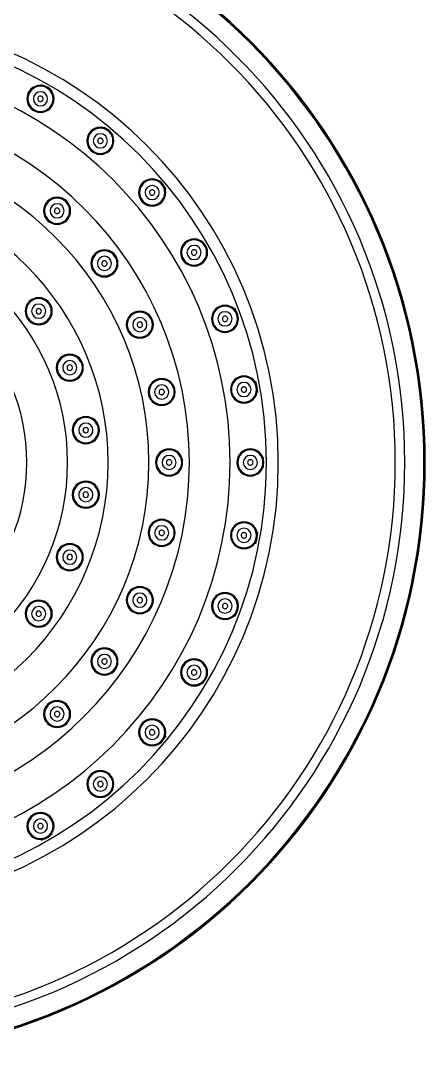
# Model space of a CAD drawing. Header units: millimetres. Extents: x -7413 to 64677, y 6112 to 38711.
# Drawn here: x 16740.7 to 16815.4, y 18079.4 to 18270.7 of the extents above; entities that cross this region are included whole.
import ezdxf

# ---------------------------------------------------------------- set-up
doc = ezdxf.new("R2010")
doc.units = ezdxf.units.MM
doc.header["$LTSCALE"] = 100
doc.layers.add('CO-BATH', color=6, linetype='Continuous')
doc.layers.add('F-HAT', color=251, linetype='Continuous')

# ---------------------------------------------------------------- blocks, each defined once
blk = doc.blocks.new('FFFFFEREREW')
at = {"layer": 'F-HAT'}
for p, q in [((286981.53, 70966.95), (286981.6, 70967.19)), ((286991.51, 70959.05), (286991.21, 70959.13)), ((286987.23, 70941.29), (286987.08, 70941.15)), ((286984.01, 70938.08), (286983.89, 70937.95))]:
    blk.add_line(p, q, dxfattribs=at)
for centre, radius in [((287027.92, 70985.52), 109.79), ((287027.92, 70985.52), 109.68), ((287027.92, 70985.52), 109.53), ((287027.92, 70985.52), 106.01), ((287027.92, 70985.52), 104.26), ((287027.92, 70985.52), 82.66), ((287027.92, 70985.52), 80.46), ((287027.92, 70985.52), 73.76), ((286989.17, 71052.64), 2.5), ((286989.17, 71052.64), 2.32), ((286989.17, 71052.64), 1.31), ((287027.92, 70985.52), 66.24), ((286978.11, 71044.89), 2.5), ((286978.11, 71044.89), 2.32), ((286978.11, 71044.89), 1.31), ((287027.92, 70985.52), 58.76), ((286968.55, 71035.34), 2.5), ((286968.55, 71035.34), 2.32), ((286968.55, 71035.34), 1.31), ((287027.92, 70985.52), 51.24), ((286986.1, 71031.97), 2.5), ((286986.1, 71031.97), 2.32), ((286986.1, 71031.97), 1.31), ((287027.92, 70985.52), 43.76), ((286960.81, 71024.27), 2.5), ((286960.81, 71024.27), 2.32), ((286960.81, 71024.27), 1.31), ((286977.36, 71022.26), 2.5), ((286977.36, 71022.26), 2.32), ((286977.36, 71022.26), 1.31), ((287027.92, 70985.52), 36.24), ((286955.1, 71012.03), 2.5), ((286955.1, 71012.03), 2.32), ((286989.49, 71013.44), 2.5), ((286989.49, 71013.44), 2.32), ((286989.49, 71013.44), 1.31), ((286955.1, 71012.03), 1.31), ((286970.83, 71010.95), 2.5), ((286970.83, 71010.95), 2.32), ((286970.83, 71010.95), 1.31), ((286989.49, 71013.44), 0.5), ((286983.76, 71003.01), 2.5), ((286983.76, 71003.01), 2.32), ((286983.76, 71003.01), 1.31), ((286983.76, 71003.01), 0.5), ((286951.6, 70998.98), 2.5), ((286951.6, 70998.98), 2.32), ((286966.79, 70998.52), 2.5), ((286966.79, 70998.52), 2.32), ((286951.6, 70998.98), 1.31), ((286966.79, 70998.52), 1.31), ((286980.8, 70991.48), 2.5), ((286980.8, 70991.48), 2.32), ((286980.8, 70991.48), 1.31), ((286980.8, 70991.48), 0.5), ((286950.42, 70985.52), 2.5), ((286950.42, 70985.52), 2.32), ((286965.42, 70985.52), 2.5), ((286965.42, 70985.52), 2.32), ((286950.42, 70985.52), 1.31), ((286965.42, 70985.52), 1.31), ((286980.8, 70979.57), 2.5), ((286980.8, 70979.57), 2.32), ((286980.8, 70979.57), 1.31), ((286980.8, 70979.57), 0.5), ((286951.6, 70972.07), 2.5), ((286951.6, 70972.07), 2.32), ((286966.79, 70972.53), 2.5), ((286966.79, 70972.53), 2.32), ((286951.6, 70972.07), 1.31), ((286966.79, 70972.53), 1.31), ((286983.76, 70968.04), 2.5), ((286983.76, 70968.04), 2.32), ((286983.76, 70968.04), 1.31), ((286983.76, 70968.04), 0.5), ((286970.83, 70960.1), 2.5), ((286970.83, 70960.1), 2.32), ((286955.1, 70959.02), 2.5), ((286955.1, 70959.02), 2.32), ((286970.83, 70960.1), 1.31), ((286955.1, 70959.02), 1.31), ((286989.49, 70957.6), 2.5), ((286989.49, 70957.6), 2.32), ((286989.49, 70957.6), 1.31), ((286989.49, 70957.6), 0.5), ((286977.36, 70948.79), 2.5), ((286977.36, 70948.79), 2.32), ((286960.81, 70946.77), 2.5), ((286960.81, 70946.77), 2.32), ((286977.36, 70948.79), 1.31), ((286960.81, 70946.77), 1.31), ((286986.1, 70939.08), 2.5), ((286986.1, 70939.08), 2.32), ((286986.1, 70939.08), 1.31), ((286968.55, 70935.71), 2.5), ((286968.55, 70935.71), 2.32), ((286968.55, 70935.71), 1.31), ((286978.11, 70926.16), 2.5), ((286978.11, 70926.16), 2.32), ((286978.11, 70926.16), 1.31), ((286989.17, 70918.41), 2.5), ((286989.17, 70918.41), 2.32), ((286989.17, 70918.41), 1.31)]:
    blk.add_circle(centre, radius, dxfattribs=at)
for start, end in [(119.1326, 120.7882), (129.2291, 130.6172), (139.3837, 140.7727), (149.2134, 149.9967), (159.1328, 160.0011), (169.1634, 170.7128), (179.3202, 180.6803), (189.2885, 190.8386), (199.9989, 200.8692), (210.0033, 210.7882), (219.2291, 220.6172), (229.3837, 230.7727), (239.2134, 240.8695)]:
    blk.add_arc((287027.92, 70985.52), 79.87, start, end, dxfattribs=at)
for points, knots in [([(286989.42, 71052.21), (286989.36, 71052.17), (286989.21, 71052.13), (286988.98, 71052.16), (286988.79, 71052.29), (286988.68, 71052.49), (286988.66, 71052.72), (286988.75, 71052.93), (286988.86, 71053.04), (286988.92, 71053.07)], [0, 0, 0, 0, 0.222133, 0.444289, 0.666476, 0.888675, 1.110862, 1.333019, 1.555152, 1.555152, 1.555152, 1.555152]), ([(286988.92, 71053.07), (286988.99, 71053.11), (286989.14, 71053.16), (286989.36, 71053.12), (286989.55, 71052.99), (286989.67, 71052.79), (286989.68, 71052.56), (286989.6, 71052.35), (286989.49, 71052.25), (286989.42, 71052.21)], [0, 0, 0, 0, 0.222134, 0.444291, 0.666477, 0.888675, 1.110861, 1.333018, 1.555152, 1.555152, 1.555152, 1.555152]), ([(286978.43, 71044.51), (286978.37, 71044.46), (286978.23, 71044.39), (286978.01, 71044.39), (286977.8, 71044.48), (286977.65, 71044.66), (286977.59, 71044.88), (286977.64, 71045.1), (286977.73, 71045.23), (286977.79, 71045.27)], [0, 0, 0, 0, 0.222133, 0.444289, 0.666476, 0.888675, 1.110862, 1.333019, 1.555152, 1.555152, 1.555152, 1.555152]), ([(286977.79, 71045.27), (286977.84, 71045.32), (286977.98, 71045.39), (286978.21, 71045.4), (286978.42, 71045.3), (286978.57, 71045.13), (286978.62, 71044.91), (286978.58, 71044.68), (286978.49, 71044.56), (286978.43, 71044.51)], [0, 0, 0, 0, 0.222134, 0.444291, 0.666477, 0.888675, 1.110861, 1.333018, 1.555152, 1.555152, 1.555152, 1.555152]), ([(286968.94, 71035.02), (286968.89, 71034.96), (286968.77, 71034.87), (286968.54, 71034.82), (286968.32, 71034.88), (286968.14, 71035.03), (286968.05, 71035.24), (286968.05, 71035.47), (286968.13, 71035.6), (286968.17, 71035.66)], [0, 0, 0, 0, 0.222133, 0.444289, 0.666476, 0.888675, 1.110862, 1.333019, 1.555152, 1.555152, 1.555152, 1.555152]), ([(286968.17, 71035.66), (286968.22, 71035.72), (286968.34, 71035.81), (286968.57, 71035.86), (286968.79, 71035.8), (286968.97, 71035.65), (286969.06, 71035.44), (286969.06, 71035.21), (286968.99, 71035.08), (286968.94, 71035.02)], [0, 0, 0, 0, 0.222134, 0.444291, 0.666477, 0.888675, 1.110861, 1.333018, 1.555152, 1.555152, 1.555152, 1.555152]), ([(286986.44, 71031.6), (286986.38, 71031.55), (286986.25, 71031.47), (286986.02, 71031.46), (286985.81, 71031.55), (286985.65, 71031.72), (286985.59, 71031.94), (286985.62, 71032.17), (286985.71, 71032.29), (286985.77, 71032.34)], [0, 0, 0, 0, 0.222339, 0.444684, 0.667036, 0.889392, 1.111744, 1.334089, 1.556428, 1.556428, 1.556428, 1.556428]), ([(286985.77, 71032.34), (286985.82, 71032.39), (286985.96, 71032.47), (286986.19, 71032.48), (286986.4, 71032.39), (286986.55, 71032.22), (286986.62, 71032), (286986.58, 71031.78), (286986.49, 71031.65), (286986.44, 71031.6)], [0, 0, 0, 0, 0.222339, 0.444684, 0.667037, 0.889392, 1.111744, 1.334089, 1.556428, 1.556428, 1.556428, 1.556428]), ([(286961.24, 71024.02), (286961.2, 71023.96), (286961.1, 71023.85), (286960.88, 71023.76), (286960.65, 71023.78), (286960.46, 71023.9), (286960.33, 71024.09), (286960.29, 71024.31), (286960.34, 71024.46), (286960.37, 71024.52)], [0, 0, 0, 0, 0.222133, 0.444289, 0.666476, 0.888675, 1.110862, 1.333019, 1.555152, 1.555152, 1.555152, 1.555152]), ([(286960.37, 71024.52), (286960.41, 71024.59), (286960.52, 71024.7), (286960.73, 71024.78), (286960.96, 71024.77), (286961.16, 71024.65), (286961.29, 71024.46), (286961.32, 71024.24), (286961.28, 71024.09), (286961.24, 71024.02)], [0, 0, 0, 0, 0.222134, 0.444291, 0.666477, 0.888675, 1.110861, 1.333018, 1.555152, 1.555152, 1.555152, 1.555152]), ([(286977.76, 71021.97), (286977.72, 71021.91), (286977.6, 71021.81), (286977.38, 71021.74), (286977.16, 71021.79), (286976.97, 71021.92), (286976.86, 71022.12), (286976.85, 71022.35), (286976.91, 71022.49), (286976.96, 71022.55)], [0, 0, 0, 0, 0.222339, 0.444684, 0.667036, 0.889392, 1.111744, 1.334089, 1.556428, 1.556428, 1.556428, 1.556428]), ([(286976.96, 71022.55), (286977, 71022.61), (286977.12, 71022.72), (286977.34, 71022.78), (286977.56, 71022.74), (286977.75, 71022.6), (286977.86, 71022.4), (286977.87, 71022.17), (286977.81, 71022.03), (286977.76, 71021.97)], [0, 0, 0, 0, 0.222339, 0.444684, 0.667037, 0.889392, 1.111744, 1.334089, 1.556428, 1.556428, 1.556428, 1.556428]), ([(286955.57, 71011.86), (286955.54, 71011.79), (286955.46, 71011.66), (286955.26, 71011.54), (286955.03, 71011.52), (286954.82, 71011.6), (286954.66, 71011.76), (286954.58, 71011.98), (286954.6, 71012.13), (286954.63, 71012.2)], [0, 0, 0, 0, 0.222133, 0.444289, 0.666476, 0.888675, 1.110862, 1.333019, 1.555152, 1.555152, 1.555152, 1.555152]), ([(286954.63, 71012.2), (286954.65, 71012.27), (286954.74, 71012.4), (286954.93, 71012.52), (286955.16, 71012.54), (286955.38, 71012.46), (286955.54, 71012.3), (286955.61, 71012.08), (286955.59, 71011.93), (286955.57, 71011.86)], [0, 0, 0, 0, 0.222134, 0.444291, 0.666477, 0.888675, 1.110861, 1.333018, 1.555152, 1.555152, 1.555152, 1.555152]), ([(286971.28, 71010.74), (286971.25, 71010.67), (286971.16, 71010.55), (286970.96, 71010.45), (286970.73, 71010.44), (286970.52, 71010.53), (286970.37, 71010.71), (286970.31, 71010.93), (286970.34, 71011.08), (286970.37, 71011.15)], [0, 0, 0, 0, 0.222339, 0.444684, 0.667036, 0.889392, 1.111744, 1.334089, 1.556428, 1.556428, 1.556428, 1.556428]), ([(286970.37, 71011.15), (286970.4, 71011.22), (286970.49, 71011.34), (286970.7, 71011.45), (286970.93, 71011.45), (286971.14, 71011.36), (286971.29, 71011.18), (286971.34, 71010.96), (286971.31, 71010.81), (286971.28, 71010.74)], [0, 0, 0, 0, 0.222339, 0.444684, 0.667037, 0.889392, 1.111744, 1.334089, 1.556428, 1.556428, 1.556428, 1.556428]), ([(286952.09, 70998.9), (286952.08, 70998.82), (286952.02, 70998.68), (286951.85, 70998.53), (286951.63, 70998.47), (286951.4, 70998.51), (286951.21, 70998.64), (286951.1, 70998.84), (286951.1, 70999), (286951.11, 70999.07)], [0, 0, 0, 0, 0.222133, 0.444289, 0.666476, 0.888675, 1.110862, 1.333019, 1.555152, 1.555152, 1.555152, 1.555152]), ([(286951.11, 70999.07), (286951.12, 70999.14), (286951.18, 70999.28), (286951.35, 70999.44), (286951.58, 70999.5), (286951.8, 70999.46), (286951.99, 70999.32), (286952.1, 70999.12), (286952.11, 70998.97), (286952.09, 70998.9)], [0, 0, 0, 0, 0.222134, 0.444291, 0.666477, 0.888675, 1.110861, 1.333018, 1.555152, 1.555152, 1.555152, 1.555152]), ([(286966.3, 70998.62), (286966.32, 70998.7), (286966.38, 70998.84), (286966.56, 70998.98), (286966.78, 70999.04), (286967.01, 70998.99), (286967.19, 70998.85), (286967.29, 70998.64), (286967.29, 70998.49), (286967.28, 70998.42)], [0, 0, 0, 0, 0.222339, 0.444684, 0.667037, 0.889392, 1.111744, 1.334089, 1.556428, 1.556428, 1.556428, 1.556428]), ([(286967.28, 70998.42), (286967.26, 70998.34), (286967.2, 70998.2), (286967.02, 70998.06), (286966.8, 70998), (286966.57, 70998.05), (286966.39, 70998.19), (286966.29, 70998.4), (286966.29, 70998.55), (286966.3, 70998.62)], [0, 0, 0, 0, 0.222339, 0.444684, 0.667036, 0.889392, 1.111744, 1.334089, 1.556428, 1.556428, 1.556428, 1.556428]), ([(286949.92, 70985.52), (286949.92, 70985.6), (286949.96, 70985.75), (286950.1, 70985.93), (286950.31, 70986.03), (286950.54, 70986.03), (286950.75, 70985.93), (286950.89, 70985.75), (286950.92, 70985.6), (286950.92, 70985.52)], [0, 0, 0, 0, 0.222134, 0.444291, 0.666477, 0.888675, 1.110861, 1.333018, 1.555152, 1.555152, 1.555152, 1.555152]), ([(286950.92, 70985.52), (286950.92, 70985.45), (286950.89, 70985.3), (286950.75, 70985.12), (286950.54, 70985.02), (286950.31, 70985.02), (286950.1, 70985.12), (286949.96, 70985.3), (286949.92, 70985.45), (286949.92, 70985.52)], [0, 0, 0, 0, 0.222133, 0.444289, 0.666476, 0.888675, 1.110862, 1.333019, 1.555152, 1.555152, 1.555152, 1.555152]), ([(286964.92, 70985.52), (286964.92, 70985.6), (286964.96, 70985.75), (286965.1, 70985.93), (286965.31, 70986.03), (286965.54, 70986.03), (286965.75, 70985.93), (286965.89, 70985.75), (286965.92, 70985.6), (286965.92, 70985.52)], [0, 0, 0, 0, 0.222339, 0.444684, 0.667037, 0.889392, 1.111744, 1.334089, 1.556428, 1.556428, 1.556428, 1.556428]), ([(286965.92, 70985.52), (286965.92, 70985.45), (286965.89, 70985.3), (286965.75, 70985.12), (286965.54, 70985.02), (286965.31, 70985.02), (286965.1, 70985.12), (286964.96, 70985.3), (286964.92, 70985.45), (286964.92, 70985.52)], [0, 0, 0, 0, 0.222339, 0.444684, 0.667036, 0.889392, 1.111744, 1.334089, 1.556428, 1.556428, 1.556428, 1.556428]), ([(286951.11, 70971.98), (286951.1, 70972.05), (286951.1, 70972.21), (286951.21, 70972.41), (286951.4, 70972.54), (286951.63, 70972.58), (286951.85, 70972.52), (286952.02, 70972.37), (286952.08, 70972.23), (286952.09, 70972.15)], [0, 0, 0, 0, 0.222134, 0.444291, 0.666477, 0.888675, 1.110861, 1.333018, 1.555152, 1.555152, 1.555152, 1.555152]), ([(286952.09, 70972.15), (286952.11, 70972.08), (286952.1, 70971.93), (286951.99, 70971.73), (286951.8, 70971.59), (286951.58, 70971.55), (286951.35, 70971.61), (286951.18, 70971.77), (286951.12, 70971.91), (286951.11, 70971.98)], [0, 0, 0, 0, 0.222133, 0.444289, 0.666476, 0.888675, 1.110862, 1.333019, 1.555152, 1.555152, 1.555152, 1.555152]), ([(286966.3, 70972.43), (286966.29, 70972.5), (286966.29, 70972.65), (286966.39, 70972.86), (286966.57, 70973), (286966.8, 70973.05), (286967.02, 70972.99), (286967.2, 70972.85), (286967.26, 70972.71), (286967.28, 70972.63)], [0, 0, 0, 0, 0.222339, 0.444684, 0.667037, 0.889392, 1.111744, 1.334089, 1.556428, 1.556428, 1.556428, 1.556428]), ([(286967.28, 70972.63), (286967.29, 70972.56), (286967.29, 70972.41), (286967.19, 70972.2), (286967.01, 70972.06), (286966.78, 70972.01), (286966.56, 70972.07), (286966.38, 70972.21), (286966.32, 70972.35), (286966.3, 70972.43)], [0, 0, 0, 0, 0.222339, 0.444684, 0.667036, 0.889392, 1.111744, 1.334089, 1.556428, 1.556428, 1.556428, 1.556428]), ([(286970.37, 70959.9), (286970.34, 70959.97), (286970.31, 70960.12), (286970.37, 70960.34), (286970.52, 70960.52), (286970.73, 70960.61), (286970.96, 70960.6), (286971.16, 70960.5), (286971.25, 70960.37), (286971.28, 70960.31)], [0, 0, 0, 0, 0.222339, 0.444684, 0.667037, 0.889392, 1.111744, 1.334089, 1.556428, 1.556428, 1.556428, 1.556428]), ([(286954.63, 70958.85), (286954.6, 70958.92), (286954.58, 70959.07), (286954.66, 70959.29), (286954.82, 70959.45), (286955.03, 70959.53), (286955.26, 70959.51), (286955.46, 70959.39), (286955.54, 70959.26), (286955.57, 70959.19)], [0, 0, 0, 0, 0.222134, 0.444291, 0.666477, 0.888675, 1.110861, 1.333018, 1.555152, 1.555152, 1.555152, 1.555152]), ([(286955.57, 70959.19), (286955.59, 70959.12), (286955.61, 70958.97), (286955.54, 70958.75), (286955.38, 70958.58), (286955.16, 70958.51), (286954.93, 70958.53), (286954.74, 70958.65), (286954.65, 70958.78), (286954.63, 70958.85)], [0, 0, 0, 0, 0.222133, 0.444289, 0.666476, 0.888675, 1.110862, 1.333019, 1.555152, 1.555152, 1.555152, 1.555152]), ([(286971.28, 70960.31), (286971.31, 70960.24), (286971.34, 70960.09), (286971.29, 70959.87), (286971.14, 70959.69), (286970.93, 70959.6), (286970.7, 70959.6), (286970.49, 70959.71), (286970.4, 70959.83), (286970.37, 70959.9)], [0, 0, 0, 0, 0.222339, 0.444684, 0.667036, 0.889392, 1.111744, 1.334089, 1.556428, 1.556428, 1.556428, 1.556428]), ([(286976.96, 70948.49), (286976.91, 70948.55), (286976.85, 70948.7), (286976.86, 70948.93), (286976.97, 70949.13), (286977.16, 70949.26), (286977.38, 70949.3), (286977.6, 70949.24), (286977.72, 70949.14), (286977.76, 70949.08)], [0, 0, 0, 0, 0.222339, 0.444684, 0.667037, 0.889392, 1.111744, 1.334089, 1.556428, 1.556428, 1.556428, 1.556428]), ([(286977.76, 70949.08), (286977.81, 70949.02), (286977.87, 70948.88), (286977.86, 70948.65), (286977.75, 70948.45), (286977.56, 70948.31), (286977.34, 70948.27), (286977.12, 70948.33), (286977, 70948.43), (286976.96, 70948.49)], [0, 0, 0, 0, 0.222339, 0.444684, 0.667036, 0.889392, 1.111744, 1.334089, 1.556428, 1.556428, 1.556428, 1.556428]), ([(286960.37, 70946.53), (286960.34, 70946.59), (286960.29, 70946.74), (286960.33, 70946.96), (286960.46, 70947.15), (286960.65, 70947.27), (286960.88, 70947.29), (286961.1, 70947.2), (286961.2, 70947.09), (286961.24, 70947.02)], [0, 0, 0, 0, 0.222134, 0.444291, 0.666477, 0.888675, 1.110861, 1.333018, 1.555152, 1.555152, 1.555152, 1.555152]), ([(286961.24, 70947.02), (286961.28, 70946.96), (286961.32, 70946.81), (286961.29, 70946.59), (286961.16, 70946.4), (286960.96, 70946.28), (286960.73, 70946.26), (286960.52, 70946.35), (286960.41, 70946.46), (286960.37, 70946.53)], [0, 0, 0, 0, 0.222133, 0.444289, 0.666476, 0.888675, 1.110862, 1.333019, 1.555152, 1.555152, 1.555152, 1.555152]), ([(286985.77, 70938.71), (286985.71, 70938.76), (286985.62, 70938.88), (286985.59, 70939.11), (286985.65, 70939.33), (286985.81, 70939.5), (286986.02, 70939.59), (286986.25, 70939.57), (286986.38, 70939.5), (286986.44, 70939.45)], [0, 0, 0, 0, 0.222339, 0.444684, 0.667037, 0.889392, 1.111744, 1.334089, 1.556428, 1.556428, 1.556428, 1.556428]), ([(286986.44, 70939.45), (286986.49, 70939.4), (286986.58, 70939.27), (286986.62, 70939.05), (286986.55, 70938.83), (286986.4, 70938.66), (286986.19, 70938.57), (286985.96, 70938.58), (286985.82, 70938.66), (286985.77, 70938.71)], [0, 0, 0, 0, 0.222339, 0.444684, 0.667036, 0.889392, 1.111744, 1.334089, 1.556428, 1.556428, 1.556428, 1.556428]), ([(286968.17, 70935.39), (286968.13, 70935.44), (286968.05, 70935.58), (286968.05, 70935.81), (286968.14, 70936.02), (286968.32, 70936.17), (286968.54, 70936.23), (286968.77, 70936.18), (286968.89, 70936.09), (286968.94, 70936.03)], [0, 0, 0, 0, 0.222134, 0.444291, 0.666477, 0.888675, 1.110861, 1.333018, 1.555152, 1.555152, 1.555152, 1.555152]), ([(286968.94, 70936.03), (286968.99, 70935.97), (286969.06, 70935.84), (286969.06, 70935.61), (286968.97, 70935.4), (286968.79, 70935.25), (286968.57, 70935.19), (286968.34, 70935.24), (286968.22, 70935.33), (286968.17, 70935.39)], [0, 0, 0, 0, 0.222133, 0.444289, 0.666476, 0.888675, 1.110862, 1.333019, 1.555152, 1.555152, 1.555152, 1.555152]), ([(286977.79, 70925.77), (286977.73, 70925.82), (286977.64, 70925.94), (286977.59, 70926.17), (286977.65, 70926.39), (286977.8, 70926.57), (286978.01, 70926.66), (286978.23, 70926.66), (286978.37, 70926.59), (286978.43, 70926.54)], [0, 0, 0, 0, 0.222134, 0.444291, 0.666477, 0.888675, 1.110861, 1.333018, 1.555152, 1.555152, 1.555152, 1.555152]), ([(286978.43, 70926.54), (286978.49, 70926.49), (286978.58, 70926.37), (286978.62, 70926.14), (286978.57, 70925.92), (286978.42, 70925.75), (286978.21, 70925.65), (286977.98, 70925.66), (286977.84, 70925.73), (286977.79, 70925.77)], [0, 0, 0, 0, 0.222133, 0.444289, 0.666476, 0.888675, 1.110862, 1.333019, 1.555152, 1.555152, 1.555152, 1.555152]), ([(286988.92, 70917.98), (286988.86, 70918.01), (286988.75, 70918.12), (286988.66, 70918.33), (286988.68, 70918.56), (286988.79, 70918.76), (286988.98, 70918.89), (286989.21, 70918.92), (286989.36, 70918.88), (286989.42, 70918.84)], [0, 0, 0, 0, 0.222134, 0.444291, 0.666477, 0.888675, 1.110861, 1.333018, 1.555152, 1.555152, 1.555152, 1.555152]), ([(286989.42, 70918.84), (286989.49, 70918.8), (286989.6, 70918.7), (286989.68, 70918.49), (286989.67, 70918.26), (286989.55, 70918.06), (286989.36, 70917.93), (286989.14, 70917.89), (286988.99, 70917.94), (286988.92, 70917.98)], [0, 0, 0, 0, 0.222133, 0.444289, 0.666476, 0.888675, 1.110862, 1.333019, 1.555152, 1.555152, 1.555152, 1.555152])]:
    blk.add_open_spline(points, degree=3, knots=knots, dxfattribs=at)

msp = doc.modelspace()

# ---------------------------------------------------------------- block references
at = {"layer": 'CO-BATH', "xscale": -1, "rotation": 359.9999999999999}
msp.add_blockref('FFFFFEREREW', (303733.56, -52796.31), dxfattribs=at)

doc.saveas('drawing.dxf')
